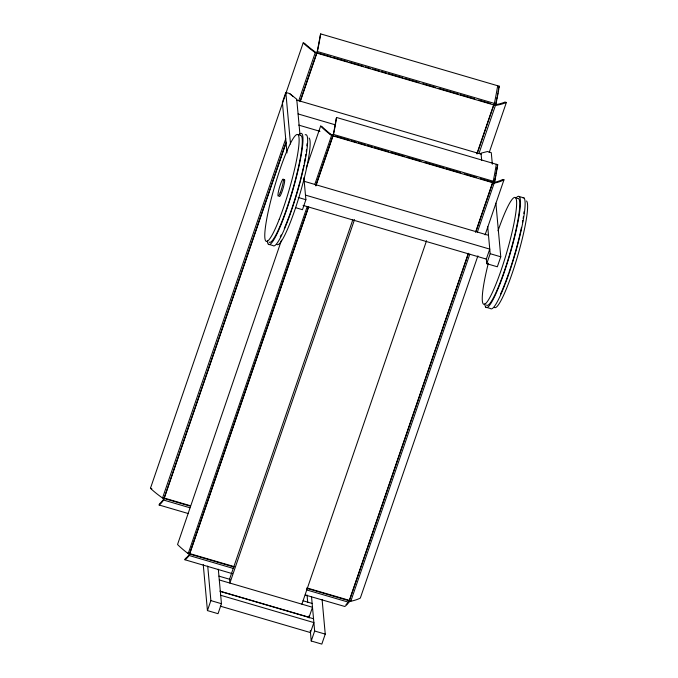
<?xml version="1.0" encoding="UTF-8"?>
<svg xmlns="http://www.w3.org/2000/svg" width="678" height="678" viewBox="0 0 678 678"><rect width="100%" height="100%" fill="white"/><g stroke="black" fill="none" stroke-linecap="round" stroke-linejoin="round"><path stroke-width="1.02" d="M477.363 232.139L494.669 181.662A102.666 13.738 -73.7 0 0 497.652 165.22L497.728 164.703L336.585 117.489L336.5 118.006A102.666 13.738 -73.7 0 1 333.525 134.439L315.872 185.925M496.296 164.279L496.211 164.796A102.666 13.738 -73.7 0 1 493.237 181.229L475.922 231.715M478.965 153.474L495.974 103.87A102.183 13.67 -73.7 0 0 499.186 86.75L499.271 86.216L320.694 33.9L320.609 34.434A102.183 13.67 -73.7 0 1 317.397 51.545L300.388 101.149M497.677 85.75L497.584 86.284A102.183 13.67 -73.7 0 1 494.381 103.395L477.024 154.008M306.21 168.119L320.618 126.1L321.872 126.472A102.658 32.68 18.9 0 0 332.381 135.439L333.017 135.914L333.203 134.998A101.327 13.56 -73.7 0 0 336.144 118.777L336.585 117.489M493.304 182.585L492.728 182.704L492.914 181.789M320.618 126.1L320.923 126.405A104.022 33.112 18.9 0 0 331.567 135.49L494.169 183.128L494.355 182.213M190.425 506.195L162.534 498.016A102.429 32.603 18.9 0 1 150.787 488.618L150.448 488.304L303.176 42.926L304.575 43.333A101.09 32.18 18.9 0 0 316.16 52.621L316.863 53.113L317.058 52.155A100.844 13.492 -73.7 0 0 320.228 35.273L320.694 33.9M303.176 42.926L303.515 43.239A102.429 32.603 18.9 0 0 315.262 52.647L495.44 105.429L495.635 104.48M299.981 134.812L296.744 99.225L289.565 93.539L285.819 92.445L282.395 102.429L286.989 152.931M188.467 513.602L159.135 505.008L159.61 503.635A100.844 13.492 -73.7 0 0 163.873 498.847L285.582 143.728M162.534 498.016L285.752 138.719M298.786 100.683L315.262 52.647M299.998 101.692L316.821 52.655L330.974 56.799M159.135 505.008L159.271 504.915A102.183 13.67 -73.7 0 0 163.593 500.05L286.311 142.185M281.514 240.131L177.543 544.519A104.022 33.112 18.9 0 0 188.187 553.604M303.888 177.729L305.888 199.705L302.464 209.697L295.727 207.722M232.427 573.673L184.924 559.757L185.365 558.469A101.327 13.56 -73.7 0 0 189.399 554.341L308.626 206.476M307.227 206.51L188.204 553.604L234.113 567.054M314.77 184.509L331.584 135.49M315.829 185.467L332.974 135.456L333.017 135.914M184.924 559.757L185.043 559.681A102.666 13.738 -73.7 0 0 189.137 555.494L308.668 206.934M218.316 569.198L221.452 603.708L218.028 613.692L207.434 610.59L210.866 600.606L207.722 566.096M352.806 219.774L229.537 579.232L229.884 583.063L354.526 219.596M301.896 604.166L426.547 240.698M498.805 87.589L499.271 86.216M476.981 153.55L493.796 104.505M322.101 599.606L325.245 634.116L321.821 644.1L311.227 640.998L314.651 631.015L311.516 596.504M489.211 152.499L506.373 102.454L504.974 102.047A101.09 32.18 18.9 0 1 495.491 104.7M497.288 165.991L497.728 164.703M348.009 602.539A101.327 13.56 -73.7 0 0 349.111 601.132L468.329 253.267M475.532 232.257L492.686 182.246L480.558 178.695M305.21 594.996L344.755 606.471A102.666 13.738 -73.7 0 0 348.839 602.293L468.371 253.725M306.897 588.377L350.789 601.233L469.812 254.148M477.905 255.843L360.323 598.064A104.022 33.112 18.9 0 1 350.797 601.242M485.109 234.842L503.974 179.823L502.72 179.458A102.658 32.68 18.9 0 1 494.211 182.399M495.881 203.146L500.762 256.801L497.338 266.785L486.745 263.683L490.169 253.699L487.694 226.469M503.974 179.823L503.703 179.958A104.022 33.112 18.9 0 1 494.177 183.136M506.373 102.454L506.068 102.581A102.429 32.603 18.9 0 1 495.44 105.437M349.348 600.81L349.924 600.691M317.397 51.545L495.974 103.87M333 57.393L347.153 61.545M349.178 62.13L363.34 66.283M365.357 66.876L370.417 68.359M372.442 68.953L379.519 71.02M381.545 71.614L386.596 73.097M388.621 73.69L402.783 77.834M404.8 78.428L418.962 82.58M423.004 83.767L435.14 87.318M439.191 88.504L458.404 94.132M460.43 94.725L474.583 98.878M478.626 100.064L490.762 103.615M296.828 100.141L481.109 154.135M298.083 113.929L335.551 124.905M333.525 134.447L494.669 181.662M298.71 125.099L319.974 131.329M330.101 134.295L333.135 135.185M335 136.049L349.153 140.193M351.17 140.787L356.23 142.27M358.247 142.855L365.323 144.931M367.349 145.524L372.4 147.007M374.417 147.601L388.57 151.745M390.596 152.338L404.749 156.482M406.766 157.076L420.919 161.22M424.962 162.406L444.166 168.034M446.192 168.627L460.337 172.771M464.388 173.958L476.515 177.509M519.323 196.561L523.984 197.925M304.219 181.323L488.499 235.317M305.473 195.111L489.753 249.106L486.329 259.089L303.058 205.392M298.184 197.451L305.888 199.705M490.169 253.699L500.762 256.801M485.863 307.185L490.525 308.549A57.91 7.746 -73.7 0 0 515.051 254.182A57.91 7.746 -73.7 0 0 522.628 197.756M268.395 244.216L273.056 245.58A57.91 7.746 -73.7 0 0 297.583 191.213A57.91 7.746 -73.7 0 0 305.159 134.795M150.448 488.304L151.838 488.711M164.084 498.025L190.382 505.729M163.593 500.05L189.882 507.754M189.594 553.562L234.071 566.596M306.854 587.919L349.306 600.352M189.137 555.494L233.613 568.52M306.388 589.843L348.848 602.284M218.943 576.13L230.088 579.402M303.024 600.767L312.143 603.437M219.291 579.961L312.49 607.268L309.066 617.251L219.918 591.14M220.342 591.453L313.533 618.76M220.689 595.284L313.889 622.59L310.465 632.574L220.299 606.157M210.866 600.606L221.452 603.708M314.651 631.015L325.245 634.116M163.432 497.991L164.127 498.491M189.637 554.019L189.009 553.545A102.658 32.68 18.9 0 1 188.018 552.799M289.565 93.539L293.032 96.395M492.338 164.212L491.279 152.643L487.44 151.516L481.024 153.177L481.694 160.508M492.686 182.246L492.728 182.704M486.27 258.445L486.745 263.683M316.821 52.655L316.863 53.113M285.819 92.445L290.515 143.999M307.041 594.987L307.71 602.301M308.948 615.904L309.134 617.989M310.278 630.54L311.227 640.998M203.247 564.579L207.434 610.59M306.981 143.753A55.681 7.45 -73.7 0 1 306.871 145.855M306.515 149.584A55.681 7.45 -73.7 0 1 306.278 151.465M305.837 154.482A55.681 7.45 -73.7 0 1 305.49 156.601M305.168 158.432A55.681 7.45 -73.7 0 1 304.236 163.322M303.812 165.364A55.681 7.45 -73.7 0 1 303.363 167.449M303.125 168.5A55.681 7.45 -73.7 0 1 300.117 180.907M299.862 181.882A55.681 7.45 -73.7 0 1 291.845 208.485M291.532 209.417A55.681 7.45 -73.7 0 1 284.26 228.435M281.234 234.91A55.681 7.45 -73.7 0 1 280.268 236.749M309.058 138.015A55.681 7.45 -73.7 0 1 299.083 196.773A55.681 7.45 -73.7 0 1 276.878 244.385M299.913 135.558A55.681 7.45 -73.7 0 1 292.625 189.815A55.681 7.45 -73.7 0 1 269.039 242.088M298.473 135.185A57.91 7.746 -73.7 0 1 292.354 191.798A57.91 7.746 -73.7 0 1 267.318 240.826M283.692 180.153A8.907 1.195 -73.7 0 1 283.565 186.628A8.907 1.195 -73.7 0 1 279.378 196.484M517.373 198.527A55.681 7.45 -73.7 0 1 510.093 252.775A55.681 7.45 -73.7 0 1 486.507 305.058M498.016 230.8A55.681 7.45 -73.7 0 1 516.153 210.163A55.681 7.45 -73.7 0 1 490.364 296.54A55.681 7.45 -73.7 0 1 488.338 263.234M524.077 211.655A55.681 7.45 -73.7 0 1 523.865 213.477M523.458 216.426A55.681 7.45 -73.7 0 1 523.128 218.502M522.797 220.477A55.681 7.45 -73.7 0 1 522.458 222.342M521.492 227.308A55.681 7.45 -73.7 0 1 517.585 243.877M517.322 244.851A55.681 7.45 -73.7 0 1 513.67 257.818M513.373 258.81A55.681 7.45 -73.7 0 1 509 272.387M508.653 273.378A55.681 7.45 -73.7 0 1 504.847 283.785M504.508 284.65A55.681 7.45 -73.7 0 1 500.576 293.972M526.518 200.985A55.681 7.45 -73.7 0 1 516.543 259.742A55.681 7.45 -73.7 0 1 494.347 307.354M515.941 198.154A57.91 7.746 -73.7 0 1 509.822 254.767A57.91 7.746 -73.7 0 1 484.787 303.795M347.653 602.954A101.327 13.56 -73.7 0 1 347.305 603.344M346.966 603.7A101.327 13.56 -73.7 0 1 346.636 604.03M346.305 604.327A101.327 13.56 -73.7 0 1 345.983 604.606M497.093 167.254A101.327 13.56 -73.7 0 1 496.669 169.831M496.44 171.144A101.327 13.56 -73.7 0 1 495.965 173.822M495.72 175.178A101.327 13.56 -73.7 0 1 495.457 176.56M495.194 177.95A101.327 13.56 -73.7 0 1 494.643 180.78M498.584 88.894A100.844 13.492 -73.7 0 1 498.127 91.572M497.881 92.937A100.844 13.492 -73.7 0 1 497.372 95.725M497.101 97.14A100.844 13.492 -73.7 0 1 496.821 98.581M496.542 100.03A100.844 13.492 -73.7 0 1 495.94 102.98M279.2 219.392A55.681 7.45 -73.7 0 0 298.04 134.786A55.681 7.45 -73.7 0 0 268.615 209.739A55.681 7.45 -73.7 0 0 279.2 219.392M280.243 192.628A8.907 1.195 -73.7 0 0 283.251 179.094A8.907 1.195 -73.7 0 0 278.548 191.086A8.907 1.195 -73.7 0 0 280.243 192.628"/></g></svg>
